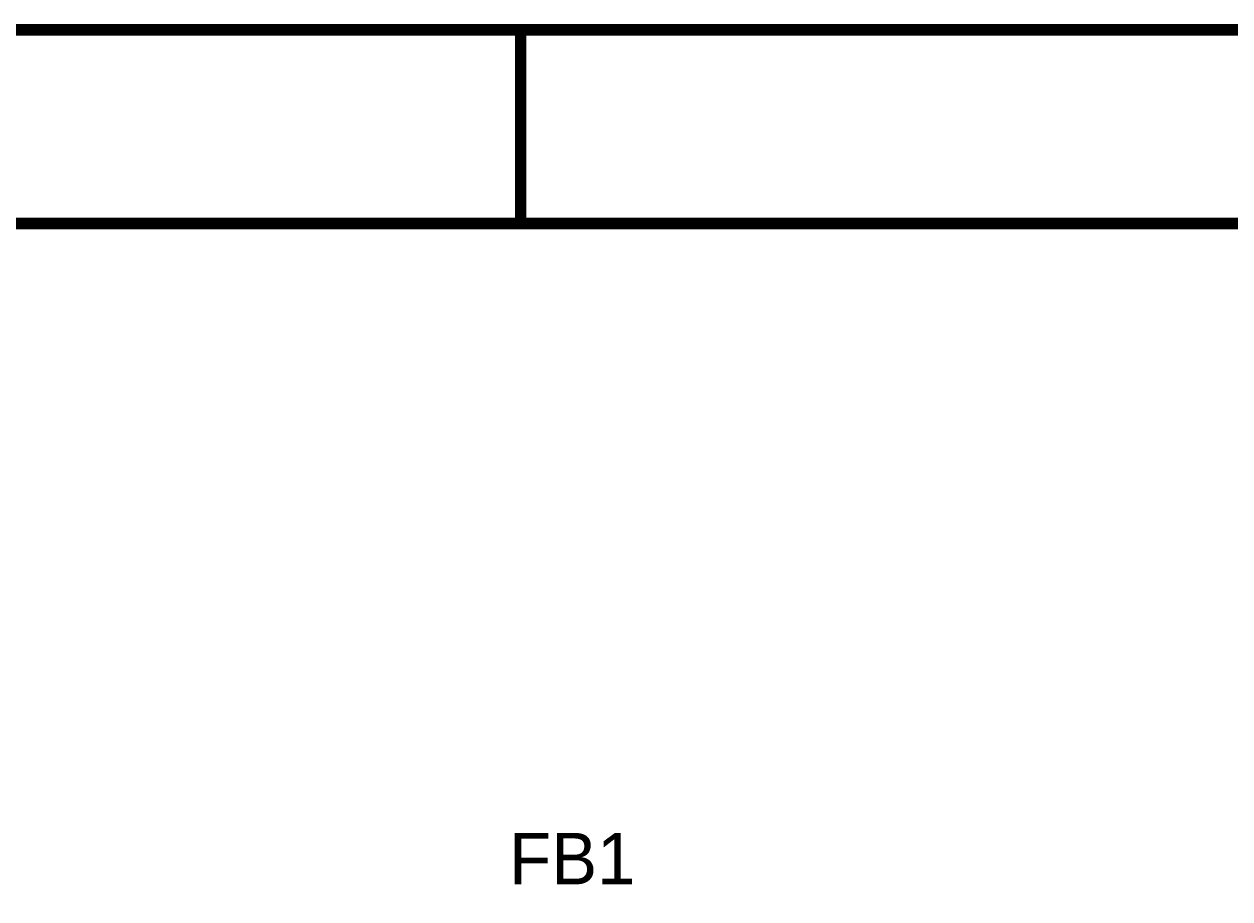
# Model space of a CAD drawing. Header units: inches. Extents: x 0 to 9.5, y -0.01 to 7.51.
# Drawn here: x 1.862 to 3.11, y 6.601 to 7.506 of the extents above; entities that cross this region are included whole.
import ezdxf

# ---------------------------------------------------------------- set-up
doc = ezdxf.new("R2010")
doc.units = ezdxf.units.IN
doc.header["$MEASUREMENT"] = 0
doc.layers.add('Sheet', color=255, linetype='Continuous')

msp = doc.modelspace()

# ---------------------------------------------------------------- linework, layer by layer
at = {"layer": 'Sheet'}
for points in [[(0.002, 7.5, 0.0118, 0.0118, 0), (9.4987, 7.5, 0.0118, 0.0118, 0), (9.4987, 0, 0.0118, 0.0118, 0), (0.002, 0, 0.0118, 0.0118, 0), (0.002, 7.5, 0.0118, 0.0118, 0)], [(0.002, 7.5, 0.0039, 0.0039, 0), (0.002, 0, 0.0039, 0.0039, 0), (9.4987, 0, 0.0039, 0.0039, 0), (9.4987, 7.5, 0.0039, 0.0039, 0), (0.002, 7.5, 0.0039, 0.0039, 0), (0.002, 7.5, 0.0039, 0.0039, 0)], [(0.2017, 7.2996, 0.0118, 0.0118, 0), (9.299, 7.2996, 0.0118, 0.0118, 0), (9.299, 0.1998, 0.0118, 0.0118, 0), (0.2017, 0.1998, 0.0118, 0.0118, 0), (0.2017, 7.2996, 0.0118, 0.0118, 0)], [(0.2017, 7.2996, 0.0039, 0.0039, 0), (0.2017, 0.1998, 0.0039, 0.0039, 0), (9.299, 0.1998, 0.0039, 0.0039, 0), (9.299, 7.2996, 0.0039, 0.0039, 0), (0.2017, 7.2996, 0.0039, 0.0039, 0), (0.2017, 7.2996, 0.0039, 0.0039, 0)]]:
    msp.add_lwpolyline(points, format="xyseb", close=True, dxfattribs=at)
msp.add_lwpolyline([(2.3763, 7.5, 0.0118, 0.0118, 0), (2.3763, 7.2996, 0.0118, 0.0118, 0)], format="xyseb", dxfattribs=at)

# ---------------------------------------------------------------- texts
msp.add_text('FB1', height=0.05327, dxfattribs=at).set_placement((2.3643, 6.6158))

doc.saveas('drawing.dxf')
